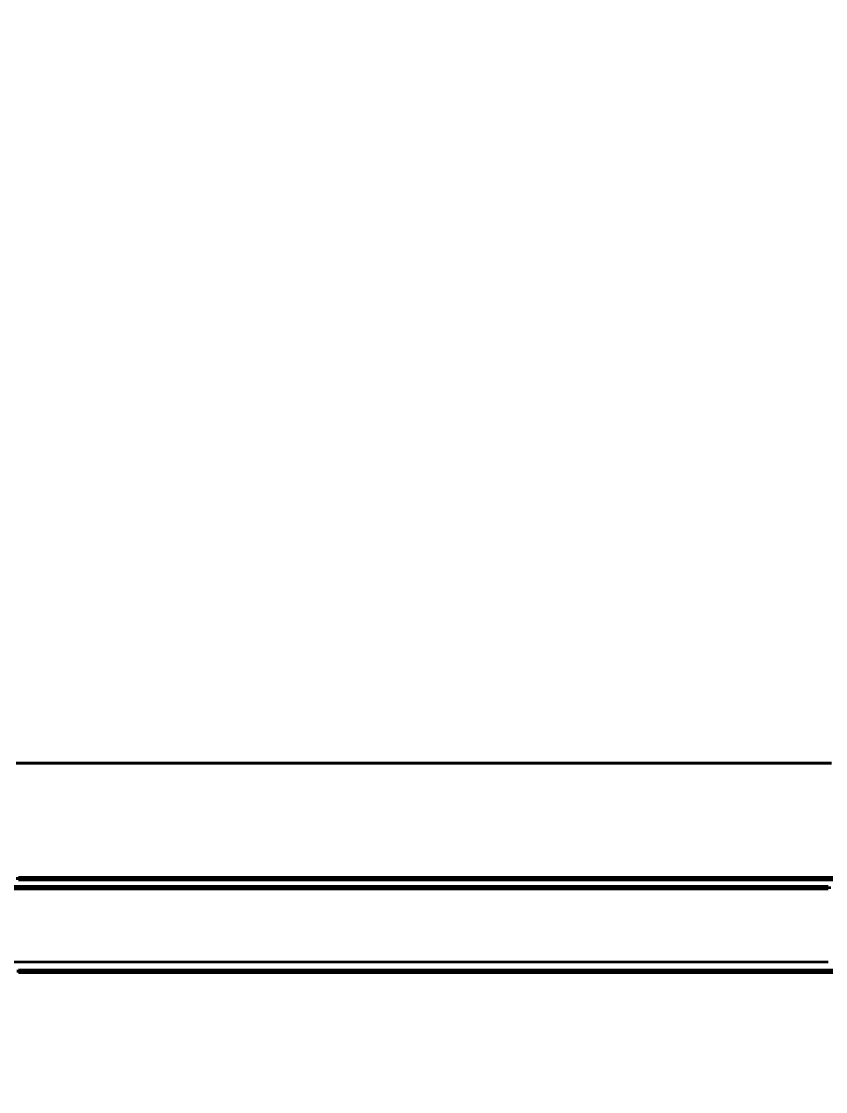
# Model space of a CAD drawing. Header units: millimetres. Extents: x 0 to 1554, y 0 to 420.
# Drawn here: x 94.97 to 111.49, y 169.17 to 191.17 of the extents above; entities that cross this region are included whole.
import ezdxf

# ---------------------------------------------------------------- set-up
doc = ezdxf.new("R2010")
doc.units = ezdxf.units.MM
doc.linetypes.add('IRAM-E-TRAZOS', pattern=[5, 4, -1])
for name, color, linetype, lineweight in [('01-VISIBLE', 7, 'CONTINUOUS', 70), ('02-OCULTA', 4, 'IRAM-E-TRAZOS', 35), ('04-COTA', 3, 'CONTINUOUS', 18)]:
    doc.layers.add(name, color=color, linetype=linetype, lineweight=lineweight)
doc.styles.add('ISO3098', font='isocpeur.ttf')
doc.dimstyles.new('FLAMA-IRAM', dxfattribs={"dimtxt": 3.5, "dimasz": 3.5, "dimexe": 2, "dimexo": 1.5, "dimgap": 1, "dimtad": 1, "dimdec": 1, "dimtxsty": 'ISO3098', "dimblk": 'IRAM_FLECHA', "dimblk1": 'IRAM_FLECHA', "dimblk2": 'IRAM_FLECHA', "dimcen": 2.5, "dimclrd": 256, "dimclre": 256, "dimclrt": 256, "dimazin": 3, "dimtfac": 1, "dimtmove": 0, "dimatfit": 3, "dimlwd": 18, "dimlwe": 18})

# ---------------------------------------------------------------- blocks, each defined once
blk = doc.blocks.new('IRAM_FLECHA')
blk.add_solid([(0, 0), (-1, 0.125), (-1, -0.125)])

msp = doc.modelspace()

# ---------------------------------------------------------------- linework, layer by layer
at = {"layer": '01-VISIBLE'}
for points in [[(94.91, 173.552), (95.105, 173.552), (95.3, 173.552), (95.495, 173.552), (95.69, 173.552), (95.885, 173.552), (96.08, 173.552), (96.275, 173.552), (96.47, 173.552), (96.665, 173.552), (96.86, 173.552), (97.055, 173.552), (97.25, 173.552), (97.445, 173.552), (97.64, 173.552), (97.835, 173.552), (98.03, 173.552), (98.225, 173.552), (98.42, 173.552), (98.615, 173.552), (98.81, 173.552), (99.005, 173.552), (99.2, 173.552), (99.395, 173.552), (99.59, 173.552), (99.785, 173.552), (99.98, 173.552), (100.175, 173.552), (100.37, 173.552), (100.565, 173.552), (100.76, 173.552), (100.955, 173.552), (101.15, 173.552), (101.345, 173.552), (101.54, 173.552), (101.735, 173.552), (101.93, 173.552), (102.125, 173.552), (102.32, 173.552), (102.515, 173.552), (102.71, 173.552), (102.905, 173.552), (103.1, 173.552), (103.295, 173.552), (103.49, 173.552), (103.685, 173.552), (103.88, 173.552), (104.075, 173.552), (104.27, 173.552), (104.465, 173.552), (104.66, 173.552), (104.855, 173.552), (105.05, 173.552), (105.245, 173.552), (105.44, 173.552), (105.635, 173.552), (105.83, 173.552), (106.025, 173.552), (106.22, 173.552), (106.415, 173.552), (106.61, 173.552), (106.805, 173.552), (107, 173.552), (107.195, 173.552), (107.39, 173.552), (107.585, 173.552), (107.78, 173.552), (107.975, 173.552), (108.17, 173.552), (108.365, 173.552), (108.56, 173.552), (108.755, 173.552), (108.95, 173.552), (109.145, 173.552), (109.34, 173.552), (109.535, 173.552), (109.73, 173.552), (109.925, 173.552), (110.12, 173.552), (110.315, 173.552), (110.51, 173.552), (110.705, 173.552), (110.9, 173.552), (111.095, 173.552), (111.29, 173.552), (111.485, 173.552), (111.68, 173.552)], [(111.549, 173.362), (111.356, 173.362), (111.164, 173.362), (110.971, 173.362), (110.779, 173.362), (110.586, 173.362), (110.393, 173.362), (110.201, 173.362), (110.008, 173.362), (109.816, 173.362), (109.623, 173.362), (109.43, 173.362), (109.238, 173.362), (109.045, 173.362), (108.852, 173.362), (108.66, 173.362), (108.467, 173.362), (108.274, 173.362), (108.082, 173.362), (107.889, 173.362), (107.697, 173.362), (107.504, 173.362), (107.311, 173.362), (107.119, 173.362), (106.926, 173.362), (106.733, 173.362), (106.541, 173.362), (106.348, 173.362), (106.156, 173.362), (105.963, 173.362), (105.77, 173.362), (105.578, 173.362), (105.385, 173.362), (105.192, 173.362), (105, 173.362), (104.807, 173.362), (104.615, 173.362), (104.422, 173.362), (104.229, 173.362), (104.037, 173.362), (103.844, 173.362), (103.651, 173.362), (103.459, 173.362), (103.266, 173.362), (103.074, 173.362), (102.881, 173.362), (102.688, 173.362), (102.496, 173.362), (102.303, 173.362), (102.111, 173.362), (101.918, 173.362), (101.725, 173.362), (101.533, 173.362), (101.34, 173.362), (101.147, 173.362), (100.955, 173.362), (100.762, 173.362), (100.569, 173.362), (100.377, 173.362), (100.184, 173.362), (99.992, 173.362), (99.799, 173.362), (99.606, 173.362), (99.414, 173.362), (99.221, 173.362), (99.028, 173.362), (98.836, 173.362), (98.643, 173.362), (98.451, 173.362), (98.258, 173.362), (98.065, 173.362), (97.873, 173.362), (97.68, 173.362), (97.487, 173.362), (97.295, 173.362), (97.102, 173.362), (96.91, 173.362), (96.717, 173.362), (96.524, 173.362), (96.332, 173.362), (96.139, 173.362), (95.947, 173.362), (95.754, 173.362), (95.561, 173.362), (95.369, 173.362), (95.176, 173.362), (94.983, 173.362), (94.791, 173.362)], [(94.91, 171.652), (95.105, 171.652), (95.3, 171.652), (95.495, 171.652), (95.69, 171.652), (95.885, 171.652), (96.08, 171.652), (96.275, 171.652), (96.47, 171.652), (96.665, 171.652), (96.86, 171.652), (97.055, 171.652), (97.25, 171.652), (97.445, 171.652), (97.64, 171.652), (97.835, 171.652), (98.03, 171.652), (98.225, 171.652), (98.42, 171.652), (98.615, 171.652), (98.81, 171.652), (99.005, 171.652), (99.2, 171.652), (99.395, 171.652), (99.59, 171.652), (99.785, 171.652), (99.98, 171.652), (100.175, 171.652), (100.37, 171.652), (100.565, 171.652), (100.76, 171.652), (100.955, 171.652), (101.15, 171.652), (101.345, 171.652), (101.54, 171.652), (101.735, 171.652), (101.93, 171.652), (102.125, 171.652), (102.32, 171.652), (102.515, 171.652), (102.71, 171.652), (102.905, 171.652), (103.1, 171.652), (103.295, 171.652), (103.49, 171.652), (103.685, 171.652), (103.88, 171.652), (104.075, 171.652), (104.27, 171.652), (104.465, 171.652), (104.66, 171.652), (104.855, 171.652), (105.05, 171.652), (105.245, 171.652), (105.44, 171.652), (105.635, 171.652), (105.83, 171.652), (106.025, 171.652), (106.22, 171.652), (106.415, 171.652), (106.61, 171.652), (106.805, 171.652), (107, 171.652), (107.195, 171.652), (107.39, 171.652), (107.585, 171.652), (107.78, 171.652), (107.975, 171.652), (108.17, 171.652), (108.365, 171.652), (108.56, 171.652), (108.755, 171.652), (108.95, 171.652), (109.145, 171.652), (109.34, 171.652), (109.535, 171.652), (109.73, 171.652), (109.925, 171.652), (110.12, 171.652), (110.315, 171.652), (110.51, 171.652), (110.705, 171.652), (110.9, 171.652), (111.095, 171.652), (111.29, 171.652), (111.485, 171.652), (111.68, 171.652)]]:
    msp.add_lwpolyline(points, dxfattribs=at)
at = {"layer": '02-OCULTA'}
for points in [[(111.556, 175.927), (111.37, 175.927), (111.185, 175.927), (110.999, 175.927), (110.814, 175.927), (110.628, 175.927), (110.443, 175.927), (110.257, 175.927), (110.072, 175.927), (109.886, 175.927), (109.701, 175.927), (109.515, 175.927), (109.33, 175.927), (109.144, 175.927), (108.959, 175.927), (108.773, 175.927), (108.588, 175.927), (108.402, 175.927), (108.217, 175.927), (108.031, 175.927), (107.846, 175.927), (107.66, 175.927), (107.475, 175.927), (107.289, 175.927), (107.104, 175.927), (106.918, 175.927), (106.733, 175.927), (106.547, 175.927), (106.362, 175.927), (106.176, 175.927), (105.991, 175.927), (105.805, 175.927), (105.62, 175.927), (105.434, 175.927), (105.249, 175.927), (105.063, 175.927), (104.878, 175.927), (104.692, 175.927), (104.507, 175.927), (104.321, 175.927), (104.136, 175.927), (103.95, 175.927), (103.765, 175.927), (103.579, 175.927), (103.394, 175.927), (103.208, 175.927), (103.023, 175.927), (102.837, 175.927), (102.652, 175.927), (102.466, 175.927), (102.281, 175.927), (102.095, 175.927), (101.91, 175.927), (101.724, 175.927), (101.539, 175.927), (101.353, 175.927), (101.168, 175.927), (100.982, 175.927), (100.797, 175.927), (100.611, 175.927), (100.426, 175.927), (100.24, 175.927), (100.055, 175.927), (99.869, 175.927), (99.684, 175.927), (99.498, 175.927), (99.313, 175.927), (99.127, 175.927), (98.942, 175.927), (98.756, 175.927), (98.571, 175.927), (98.385, 175.927), (98.2, 175.927), (98.014, 175.927), (97.829, 175.927), (97.643, 175.927), (97.458, 175.927), (97.272, 175.927), (97.087, 175.927), (96.901, 175.927), (96.716, 175.927), (96.53, 175.927), (96.345, 175.927), (96.159, 175.927), (95.974, 175.927), (95.788, 175.927), (95.603, 175.927), (95.417, 175.927), (95.232, 175.927), (95.046, 175.927), (94.861, 175.927)], [(94.861, 175.927), (95.046, 175.927), (95.232, 175.927), (95.417, 175.927), (95.603, 175.927), (95.788, 175.927), (95.974, 175.927), (96.159, 175.927), (96.345, 175.927), (96.53, 175.927), (96.716, 175.927), (96.901, 175.927), (97.087, 175.927), (97.272, 175.927), (97.458, 175.927), (97.643, 175.927), (97.829, 175.927), (98.014, 175.927), (98.2, 175.927), (98.385, 175.927), (98.571, 175.927), (98.756, 175.927), (98.942, 175.927), (99.127, 175.927), (99.313, 175.927), (99.498, 175.927), (99.684, 175.927), (99.869, 175.927), (100.055, 175.927), (100.24, 175.927), (100.426, 175.927), (100.611, 175.927), (100.797, 175.927), (100.982, 175.927), (101.168, 175.927), (101.353, 175.927), (101.539, 175.927), (101.724, 175.927), (101.91, 175.927), (102.095, 175.927), (102.281, 175.927), (102.466, 175.927), (102.652, 175.927), (102.837, 175.927), (103.023, 175.927), (103.208, 175.927), (103.394, 175.927), (103.579, 175.927), (103.765, 175.927), (103.95, 175.927), (104.136, 175.927), (104.321, 175.927), (104.507, 175.927), (104.692, 175.927), (104.878, 175.927), (105.063, 175.927), (105.249, 175.927), (105.434, 175.927), (105.62, 175.927), (105.805, 175.927), (105.991, 175.927), (106.176, 175.927), (106.362, 175.927), (106.547, 175.927), (106.733, 175.927), (106.918, 175.927), (107.104, 175.927), (107.289, 175.927), (107.475, 175.927), (107.66, 175.927), (107.846, 175.927), (108.031, 175.927), (108.217, 175.927), (108.402, 175.927), (108.588, 175.927), (108.773, 175.927), (108.959, 175.927), (109.144, 175.927), (109.33, 175.927), (109.515, 175.927), (109.701, 175.927), (109.886, 175.927), (110.072, 175.927), (110.257, 175.927), (110.443, 175.927), (110.628, 175.927), (110.814, 175.927), (110.999, 175.927), (111.185, 175.927), (111.37, 175.927), (111.556, 175.927)], [(111.613, 175.927), (111.423, 175.927), (111.233, 175.927), (111.042, 175.927), (110.852, 175.927), (110.662, 175.927), (110.472, 175.927), (110.281, 175.927), (110.091, 175.927), (109.901, 175.927), (109.711, 175.927), (109.52, 175.927), (109.33, 175.927), (109.14, 175.927), (108.95, 175.927), (108.759, 175.927), (108.569, 175.927), (108.379, 175.927), (108.189, 175.927), (107.998, 175.927), (107.808, 175.927), (107.618, 175.927), (107.428, 175.927), (107.237, 175.927), (107.047, 175.927), (106.857, 175.927), (106.667, 175.927), (106.476, 175.927), (106.286, 175.927), (106.096, 175.927), (105.906, 175.927), (105.715, 175.927), (105.525, 175.927), (105.335, 175.927), (105.145, 175.927), (104.954, 175.927), (104.764, 175.927), (104.574, 175.927), (104.384, 175.927), (104.193, 175.927), (104.003, 175.927), (103.813, 175.927), (103.623, 175.927), (103.432, 175.927), (103.242, 175.927), (103.052, 175.927), (102.862, 175.927), (102.671, 175.927), (102.481, 175.927), (102.291, 175.927), (102.101, 175.927), (101.91, 175.927), (101.72, 175.927), (101.53, 175.927), (101.34, 175.927), (101.149, 175.927), (100.959, 175.927), (100.769, 175.927), (100.579, 175.927), (100.388, 175.927), (100.198, 175.927), (100.008, 175.927), (99.818, 175.927), (99.627, 175.927), (99.437, 175.927), (99.247, 175.927), (99.057, 175.927), (98.867, 175.927), (98.676, 175.927), (98.486, 175.927), (98.296, 175.927), (98.105, 175.927), (97.915, 175.927), (97.725, 175.927), (97.535, 175.927), (97.344, 175.927), (97.154, 175.927), (96.964, 175.927), (96.774, 175.927), (96.583, 175.927), (96.393, 175.927), (96.203, 175.927), (96.013, 175.927), (95.822, 175.927), (95.632, 175.927), (95.442, 175.927), (95.252, 175.927), (95.061, 175.927), (94.871, 175.927)], [(94.871, 175.927), (95.061, 175.927), (95.252, 175.927), (95.442, 175.927), (95.632, 175.927), (95.822, 175.927), (96.013, 175.927), (96.203, 175.927), (96.393, 175.927), (96.583, 175.927), (96.774, 175.927), (96.964, 175.927), (97.154, 175.927), (97.344, 175.927), (97.535, 175.927), (97.725, 175.927), (97.915, 175.927), (98.105, 175.927), (98.296, 175.927), (98.486, 175.927), (98.676, 175.927), (98.867, 175.927), (99.057, 175.927), (99.247, 175.927), (99.437, 175.927), (99.627, 175.927), (99.818, 175.927), (100.008, 175.927), (100.198, 175.927), (100.388, 175.927), (100.579, 175.927), (100.769, 175.927), (100.959, 175.927), (101.149, 175.927), (101.34, 175.927), (101.53, 175.927), (101.72, 175.927), (101.91, 175.927), (102.101, 175.927), (102.291, 175.927), (102.481, 175.927), (102.671, 175.927), (102.862, 175.927), (103.052, 175.927), (103.242, 175.927), (103.432, 175.927), (103.623, 175.927), (103.813, 175.927), (104.003, 175.927), (104.193, 175.927), (104.384, 175.927), (104.574, 175.927), (104.764, 175.927), (104.954, 175.927), (105.145, 175.927), (105.335, 175.927), (105.525, 175.927), (105.715, 175.927), (105.906, 175.927), (106.096, 175.927), (106.286, 175.927), (106.476, 175.927), (106.667, 175.927), (106.857, 175.927), (107.047, 175.927), (107.237, 175.927), (107.428, 175.927), (107.618, 175.927), (107.808, 175.927), (107.998, 175.927), (108.189, 175.927), (108.379, 175.927), (108.569, 175.927), (108.759, 175.927), (108.95, 175.927), (109.14, 175.927), (109.33, 175.927), (109.52, 175.927), (109.711, 175.927), (109.901, 175.927), (110.091, 175.927), (110.281, 175.927), (110.472, 175.927), (110.662, 175.927), (110.852, 175.927), (111.042, 175.927), (111.233, 175.927), (111.423, 175.927), (111.613, 175.927)], [(111.556, 173.552), (111.37, 173.552), (111.185, 173.552), (110.999, 173.552), (110.814, 173.552), (110.628, 173.552), (110.443, 173.552), (110.257, 173.552), (110.072, 173.552), (109.886, 173.552), (109.701, 173.552), (109.515, 173.552), (109.33, 173.552), (109.144, 173.552), (108.959, 173.552), (108.773, 173.552), (108.588, 173.552), (108.402, 173.552), (108.217, 173.552), (108.031, 173.552), (107.846, 173.552), (107.66, 173.552), (107.475, 173.552), (107.289, 173.552), (107.104, 173.552), (106.918, 173.552), (106.733, 173.552), (106.547, 173.552), (106.362, 173.552), (106.176, 173.552), (105.991, 173.552), (105.805, 173.552), (105.62, 173.552), (105.434, 173.552), (105.249, 173.552), (105.063, 173.552), (104.878, 173.552), (104.692, 173.552), (104.507, 173.552), (104.321, 173.552), (104.136, 173.552), (103.95, 173.552), (103.765, 173.552), (103.579, 173.552), (103.394, 173.552), (103.208, 173.552), (103.023, 173.552), (102.837, 173.552), (102.652, 173.552), (102.466, 173.552), (102.281, 173.552), (102.095, 173.552), (101.91, 173.552), (101.724, 173.552), (101.539, 173.552), (101.353, 173.552), (101.168, 173.552), (100.982, 173.552), (100.797, 173.552), (100.611, 173.552), (100.426, 173.552), (100.24, 173.552), (100.055, 173.552), (99.869, 173.552), (99.684, 173.552), (99.498, 173.552), (99.313, 173.552), (99.127, 173.552), (98.942, 173.552), (98.756, 173.552), (98.571, 173.552), (98.385, 173.552), (98.2, 173.552), (98.014, 173.552), (97.829, 173.552), (97.643, 173.552), (97.458, 173.552), (97.272, 173.552), (97.087, 173.552), (96.901, 173.552), (96.716, 173.552), (96.53, 173.552), (96.345, 173.552), (96.159, 173.552), (95.974, 173.552), (95.788, 173.552), (95.603, 173.552), (95.417, 173.552), (95.232, 173.552), (95.046, 173.552), (94.861, 173.552)], [(94.861, 173.552), (95.046, 173.552), (95.232, 173.552), (95.417, 173.552), (95.603, 173.552), (95.788, 173.552), (95.974, 173.552), (96.159, 173.552), (96.345, 173.552), (96.53, 173.552), (96.716, 173.552), (96.901, 173.552), (97.087, 173.552), (97.272, 173.552), (97.458, 173.552), (97.643, 173.552), (97.829, 173.552), (98.014, 173.552), (98.2, 173.552), (98.385, 173.552), (98.571, 173.552), (98.756, 173.552), (98.942, 173.552), (99.127, 173.552), (99.313, 173.552), (99.498, 173.552), (99.684, 173.552), (99.869, 173.552), (100.055, 173.552), (100.24, 173.552), (100.426, 173.552), (100.611, 173.552), (100.797, 173.552), (100.982, 173.552), (101.168, 173.552), (101.353, 173.552), (101.539, 173.552), (101.724, 173.552), (101.91, 173.552), (102.095, 173.552), (102.281, 173.552), (102.466, 173.552), (102.652, 173.552), (102.837, 173.552), (103.023, 173.552), (103.208, 173.552), (103.394, 173.552), (103.579, 173.552), (103.765, 173.552), (103.95, 173.552), (104.136, 173.552), (104.321, 173.552), (104.507, 173.552), (104.692, 173.552), (104.878, 173.552), (105.063, 173.552), (105.249, 173.552), (105.434, 173.552), (105.62, 173.552), (105.805, 173.552), (105.991, 173.552), (106.176, 173.552), (106.362, 173.552), (106.547, 173.552), (106.733, 173.552), (106.918, 173.552), (107.104, 173.552), (107.289, 173.552), (107.475, 173.552), (107.66, 173.552), (107.846, 173.552), (108.031, 173.552), (108.217, 173.552), (108.402, 173.552), (108.588, 173.552), (108.773, 173.552), (108.959, 173.552), (109.144, 173.552), (109.33, 173.552), (109.515, 173.552), (109.701, 173.552), (109.886, 173.552), (110.072, 173.552), (110.257, 173.552), (110.443, 173.552), (110.628, 173.552), (110.814, 173.552), (110.999, 173.552), (111.185, 173.552), (111.37, 173.552), (111.556, 173.552)], [(111.613, 173.552), (111.423, 173.552), (111.233, 173.552), (111.042, 173.552), (110.852, 173.552), (110.662, 173.552), (110.472, 173.552), (110.281, 173.552), (110.091, 173.552), (109.901, 173.552), (109.711, 173.552), (109.52, 173.552), (109.33, 173.552), (109.14, 173.552), (108.95, 173.552), (108.759, 173.552), (108.569, 173.552), (108.379, 173.552), (108.189, 173.552), (107.998, 173.552), (107.808, 173.552), (107.618, 173.552), (107.428, 173.552), (107.237, 173.552), (107.047, 173.552), (106.857, 173.552), (106.667, 173.552), (106.476, 173.552), (106.286, 173.552), (106.096, 173.552), (105.906, 173.552), (105.715, 173.552), (105.525, 173.552), (105.335, 173.552), (105.145, 173.552), (104.954, 173.552), (104.764, 173.552), (104.574, 173.552), (104.384, 173.552), (104.193, 173.552), (104.003, 173.552), (103.813, 173.552), (103.623, 173.552), (103.432, 173.552), (103.242, 173.552), (103.052, 173.552), (102.862, 173.552), (102.671, 173.552), (102.481, 173.552), (102.291, 173.552), (102.101, 173.552), (101.91, 173.552), (101.72, 173.552), (101.53, 173.552), (101.34, 173.552), (101.149, 173.552), (100.959, 173.552), (100.769, 173.552), (100.579, 173.552), (100.388, 173.552), (100.198, 173.552), (100.008, 173.552), (99.818, 173.552), (99.627, 173.552), (99.437, 173.552), (99.247, 173.552), (99.057, 173.552), (98.867, 173.552), (98.676, 173.552), (98.486, 173.552), (98.296, 173.552), (98.105, 173.552), (97.915, 173.552), (97.725, 173.552), (97.535, 173.552), (97.344, 173.552), (97.154, 173.552), (96.964, 173.552), (96.774, 173.552), (96.583, 173.552), (96.393, 173.552), (96.203, 173.552), (96.013, 173.552), (95.822, 173.552), (95.632, 173.552), (95.442, 173.552), (95.252, 173.552), (95.061, 173.552), (94.871, 173.552)], [(94.871, 173.552), (95.061, 173.552), (95.252, 173.552), (95.442, 173.552), (95.632, 173.552), (95.822, 173.552), (96.013, 173.552), (96.203, 173.552), (96.393, 173.552), (96.583, 173.552), (96.774, 173.552), (96.964, 173.552), (97.154, 173.552), (97.344, 173.552), (97.535, 173.552), (97.725, 173.552), (97.915, 173.552), (98.105, 173.552), (98.296, 173.552), (98.486, 173.552), (98.676, 173.552), (98.867, 173.552), (99.057, 173.552), (99.247, 173.552), (99.437, 173.552), (99.627, 173.552), (99.818, 173.552), (100.008, 173.552), (100.198, 173.552), (100.388, 173.552), (100.579, 173.552), (100.769, 173.552), (100.959, 173.552), (101.149, 173.552), (101.34, 173.552), (101.53, 173.552), (101.72, 173.552), (101.91, 173.552), (102.101, 173.552), (102.291, 173.552), (102.481, 173.552), (102.671, 173.552), (102.862, 173.552), (103.052, 173.552), (103.242, 173.552), (103.432, 173.552), (103.623, 173.552), (103.813, 173.552), (104.003, 173.552), (104.193, 173.552), (104.384, 173.552), (104.574, 173.552), (104.764, 173.552), (104.954, 173.552), (105.145, 173.552), (105.335, 173.552), (105.525, 173.552), (105.715, 173.552), (105.906, 173.552), (106.096, 173.552), (106.286, 173.552), (106.476, 173.552), (106.667, 173.552), (106.857, 173.552), (107.047, 173.552), (107.237, 173.552), (107.428, 173.552), (107.618, 173.552), (107.808, 173.552), (107.998, 173.552), (108.189, 173.552), (108.379, 173.552), (108.569, 173.552), (108.759, 173.552), (108.95, 173.552), (109.14, 173.552), (109.33, 173.552), (109.52, 173.552), (109.711, 173.552), (109.901, 173.552), (110.091, 173.552), (110.281, 173.552), (110.472, 173.552), (110.662, 173.552), (110.852, 173.552), (111.042, 173.552), (111.233, 173.552), (111.423, 173.552), (111.613, 173.552)], [(111.613, 173.552), (111.423, 173.552), (111.233, 173.552), (111.042, 173.552), (110.852, 173.552), (110.662, 173.552), (110.472, 173.552), (110.281, 173.552), (110.091, 173.552), (109.901, 173.552), (109.711, 173.552), (109.52, 173.552), (109.33, 173.552), (109.14, 173.552), (108.95, 173.552), (108.759, 173.552), (108.569, 173.552), (108.379, 173.552), (108.189, 173.552), (107.998, 173.552), (107.808, 173.552), (107.618, 173.552), (107.428, 173.552), (107.237, 173.552), (107.047, 173.552), (106.857, 173.552), (106.667, 173.552), (106.476, 173.552), (106.286, 173.552), (106.096, 173.552), (105.906, 173.552), (105.715, 173.552), (105.525, 173.552), (105.335, 173.552), (105.145, 173.552), (104.954, 173.552), (104.764, 173.552), (104.574, 173.552), (104.384, 173.552), (104.193, 173.552), (104.003, 173.552), (103.813, 173.552), (103.623, 173.552), (103.432, 173.552), (103.242, 173.552), (103.052, 173.552), (102.862, 173.552), (102.671, 173.552), (102.481, 173.552), (102.291, 173.552), (102.101, 173.552), (101.91, 173.552), (101.72, 173.552), (101.53, 173.552), (101.34, 173.552), (101.149, 173.552), (100.959, 173.552), (100.769, 173.552), (100.579, 173.552), (100.388, 173.552), (100.198, 173.552), (100.008, 173.552), (99.818, 173.552), (99.627, 173.552), (99.437, 173.552), (99.247, 173.552), (99.057, 173.552), (98.867, 173.552), (98.676, 173.552), (98.486, 173.552), (98.296, 173.552), (98.105, 173.552), (97.915, 173.552), (97.725, 173.552), (97.535, 173.552), (97.344, 173.552), (97.154, 173.552), (96.964, 173.552), (96.774, 173.552), (96.583, 173.552), (96.393, 173.552), (96.203, 173.552), (96.013, 173.552), (95.822, 173.552), (95.632, 173.552), (95.442, 173.552), (95.252, 173.552), (95.061, 173.552), (94.871, 173.552)], [(94.871, 173.552), (95.061, 173.552), (95.252, 173.552), (95.442, 173.552), (95.632, 173.552), (95.822, 173.552), (96.013, 173.552), (96.203, 173.552), (96.393, 173.552), (96.583, 173.552), (96.774, 173.552), (96.964, 173.552), (97.154, 173.552), (97.344, 173.552), (97.535, 173.552), (97.725, 173.552), (97.915, 173.552), (98.105, 173.552), (98.296, 173.552), (98.486, 173.552), (98.676, 173.552), (98.867, 173.552), (99.057, 173.552), (99.247, 173.552), (99.437, 173.552), (99.627, 173.552), (99.818, 173.552), (100.008, 173.552), (100.198, 173.552), (100.388, 173.552), (100.579, 173.552), (100.769, 173.552), (100.959, 173.552), (101.149, 173.552), (101.34, 173.552), (101.53, 173.552), (101.72, 173.552), (101.91, 173.552), (102.101, 173.552), (102.291, 173.552), (102.481, 173.552), (102.671, 173.552), (102.862, 173.552), (103.052, 173.552), (103.242, 173.552), (103.432, 173.552), (103.623, 173.552), (103.813, 173.552), (104.003, 173.552), (104.193, 173.552), (104.384, 173.552), (104.574, 173.552), (104.764, 173.552), (104.954, 173.552), (105.145, 173.552), (105.335, 173.552), (105.525, 173.552), (105.715, 173.552), (105.906, 173.552), (106.096, 173.552), (106.286, 173.552), (106.476, 173.552), (106.667, 173.552), (106.857, 173.552), (107.047, 173.552), (107.237, 173.552), (107.428, 173.552), (107.618, 173.552), (107.808, 173.552), (107.998, 173.552), (108.189, 173.552), (108.379, 173.552), (108.569, 173.552), (108.759, 173.552), (108.95, 173.552), (109.14, 173.552), (109.33, 173.552), (109.52, 173.552), (109.711, 173.552), (109.901, 173.552), (110.091, 173.552), (110.281, 173.552), (110.472, 173.552), (110.662, 173.552), (110.852, 173.552), (111.042, 173.552), (111.233, 173.552), (111.423, 173.552), (111.613, 173.552)], [(111.68, 173.552), (111.485, 173.552), (111.29, 173.552), (111.095, 173.552), (110.9, 173.552), (110.705, 173.552), (110.51, 173.552), (110.315, 173.552), (110.12, 173.552), (109.925, 173.552), (109.73, 173.552), (109.535, 173.552), (109.34, 173.552), (109.145, 173.552), (108.95, 173.552), (108.755, 173.552), (108.56, 173.552), (108.365, 173.552), (108.17, 173.552), (107.975, 173.552), (107.78, 173.552), (107.585, 173.552), (107.39, 173.552), (107.195, 173.552), (107, 173.552), (106.805, 173.552), (106.61, 173.552), (106.415, 173.552), (106.22, 173.552), (106.025, 173.552), (105.83, 173.552), (105.635, 173.552), (105.44, 173.552), (105.245, 173.552), (105.05, 173.552), (104.855, 173.552), (104.66, 173.552), (104.465, 173.552), (104.27, 173.552), (104.075, 173.552), (103.88, 173.552), (103.685, 173.552), (103.49, 173.552), (103.295, 173.552), (103.1, 173.552), (102.905, 173.552), (102.71, 173.552), (102.515, 173.552), (102.32, 173.552), (102.125, 173.552), (101.93, 173.552), (101.735, 173.552), (101.54, 173.552), (101.345, 173.552), (101.15, 173.552), (100.955, 173.552), (100.76, 173.552), (100.565, 173.552), (100.37, 173.552), (100.175, 173.552), (99.98, 173.552), (99.785, 173.552), (99.59, 173.552), (99.395, 173.552), (99.2, 173.552), (99.005, 173.552), (98.81, 173.552), (98.615, 173.552), (98.42, 173.552), (98.225, 173.552), (98.03, 173.552), (97.835, 173.552), (97.64, 173.552), (97.445, 173.552), (97.25, 173.552), (97.055, 173.552), (96.86, 173.552), (96.665, 173.552), (96.47, 173.552), (96.275, 173.552), (96.08, 173.552), (95.885, 173.552), (95.69, 173.552), (95.495, 173.552), (95.3, 173.552), (95.105, 173.552), (94.91, 173.552)], [(111.6, 173.362), (111.41, 173.362), (111.219, 173.362), (111.028, 173.362), (110.838, 173.362), (110.647, 173.362), (110.456, 173.362), (110.265, 173.362), (110.075, 173.362), (109.884, 173.362), (109.693, 173.362), (109.502, 173.362), (109.312, 173.362), (109.121, 173.362), (108.93, 173.362), (108.74, 173.362), (108.549, 173.362), (108.358, 173.362), (108.167, 173.362), (107.977, 173.362), (107.786, 173.362), (107.595, 173.362), (107.404, 173.362), (107.214, 173.362), (107.023, 173.362), (106.832, 173.362), (106.642, 173.362), (106.451, 173.362), (106.26, 173.362), (106.069, 173.362), (105.879, 173.362), (105.688, 173.362), (105.497, 173.362), (105.306, 173.362), (105.116, 173.362), (104.925, 173.362), (104.734, 173.362), (104.544, 173.362), (104.353, 173.362), (104.162, 173.362), (103.971, 173.362), (103.781, 173.362), (103.59, 173.362), (103.399, 173.362), (103.209, 173.362), (103.018, 173.362), (102.827, 173.362), (102.636, 173.362), (102.446, 173.362), (102.255, 173.362), (102.064, 173.362), (101.873, 173.362), (101.683, 173.362), (101.492, 173.362), (101.301, 173.362), (101.111, 173.362), (100.92, 173.362), (100.729, 173.362), (100.538, 173.362), (100.348, 173.362), (100.157, 173.362), (99.966, 173.362), (99.775, 173.362), (99.585, 173.362), (99.394, 173.362), (99.203, 173.362), (99.013, 173.362), (98.822, 173.362), (98.631, 173.362), (98.44, 173.362), (98.25, 173.362), (98.059, 173.362), (97.868, 173.362), (97.677, 173.362), (97.487, 173.362), (97.296, 173.362), (97.105, 173.362), (96.915, 173.362), (96.724, 173.362), (96.533, 173.362), (96.342, 173.362), (96.152, 173.362), (95.961, 173.362), (95.77, 173.362), (95.58, 173.362), (95.389, 173.362), (95.198, 173.362), (95.007, 173.362), (94.817, 173.362)], [(94.791, 171.842), (94.983, 171.842), (95.176, 171.842), (95.369, 171.842), (95.561, 171.842), (95.754, 171.842), (95.947, 171.842), (96.139, 171.842), (96.332, 171.842), (96.524, 171.842), (96.717, 171.842), (96.91, 171.842), (97.102, 171.842), (97.295, 171.842), (97.487, 171.842), (97.68, 171.842), (97.873, 171.842), (98.065, 171.842), (98.258, 171.842), (98.451, 171.842), (98.643, 171.842), (98.836, 171.842), (99.028, 171.842), (99.221, 171.842), (99.414, 171.842), (99.606, 171.842), (99.799, 171.842), (99.992, 171.842), (100.184, 171.842), (100.377, 171.842), (100.569, 171.842), (100.762, 171.842), (100.955, 171.842), (101.147, 171.842), (101.34, 171.842), (101.533, 171.842), (101.725, 171.842), (101.918, 171.842), (102.111, 171.842), (102.303, 171.842), (102.496, 171.842), (102.688, 171.842), (102.881, 171.842), (103.074, 171.842), (103.266, 171.842), (103.459, 171.842), (103.651, 171.842), (103.844, 171.842), (104.037, 171.842), (104.229, 171.842), (104.422, 171.842), (104.615, 171.842), (104.807, 171.842), (105, 171.842), (105.192, 171.842), (105.385, 171.842), (105.578, 171.842), (105.77, 171.842), (105.963, 171.842), (106.156, 171.842), (106.348, 171.842), (106.541, 171.842), (106.733, 171.842), (106.926, 171.842), (107.119, 171.842), (107.311, 171.842), (107.504, 171.842), (107.697, 171.842), (107.889, 171.842), (108.082, 171.842), (108.274, 171.842), (108.467, 171.842), (108.66, 171.842), (108.852, 171.842), (109.045, 171.842), (109.238, 171.842), (109.43, 171.842), (109.623, 171.842), (109.816, 171.842), (110.008, 171.842), (110.201, 171.842), (110.393, 171.842), (110.586, 171.842), (110.779, 171.842), (110.971, 171.842), (111.164, 171.842), (111.356, 171.842), (111.549, 171.842)], [(94.791, 171.842), (94.983, 171.842), (95.176, 171.842), (95.369, 171.842), (95.561, 171.842), (95.754, 171.842), (95.947, 171.842), (96.139, 171.842), (96.332, 171.842), (96.524, 171.842), (96.717, 171.842), (96.91, 171.842), (97.102, 171.842), (97.295, 171.842), (97.487, 171.842), (97.68, 171.842), (97.873, 171.842), (98.065, 171.842), (98.258, 171.842), (98.451, 171.842), (98.643, 171.842), (98.836, 171.842), (99.028, 171.842), (99.221, 171.842), (99.414, 171.842), (99.606, 171.842), (99.799, 171.842), (99.992, 171.842), (100.184, 171.842), (100.377, 171.842), (100.569, 171.842), (100.762, 171.842), (100.955, 171.842), (101.147, 171.842), (101.34, 171.842), (101.533, 171.842), (101.725, 171.842), (101.918, 171.842), (102.111, 171.842), (102.303, 171.842), (102.496, 171.842), (102.688, 171.842), (102.881, 171.842), (103.074, 171.842), (103.266, 171.842), (103.459, 171.842), (103.651, 171.842), (103.844, 171.842), (104.037, 171.842), (104.229, 171.842), (104.422, 171.842), (104.615, 171.842), (104.807, 171.842), (105, 171.842), (105.192, 171.842), (105.385, 171.842), (105.578, 171.842), (105.77, 171.842), (105.963, 171.842), (106.156, 171.842), (106.348, 171.842), (106.541, 171.842), (106.733, 171.842), (106.926, 171.842), (107.119, 171.842), (107.311, 171.842), (107.504, 171.842), (107.697, 171.842), (107.889, 171.842), (108.082, 171.842), (108.274, 171.842), (108.467, 171.842), (108.66, 171.842), (108.852, 171.842), (109.045, 171.842), (109.238, 171.842), (109.43, 171.842), (109.623, 171.842), (109.816, 171.842), (110.008, 171.842), (110.201, 171.842), (110.393, 171.842), (110.586, 171.842), (110.779, 171.842), (110.971, 171.842), (111.164, 171.842), (111.356, 171.842), (111.549, 171.842)], [(111.613, 171.652), (111.423, 171.652), (111.233, 171.652), (111.042, 171.652), (110.852, 171.652), (110.662, 171.652), (110.472, 171.652), (110.281, 171.652), (110.091, 171.652), (109.901, 171.652), (109.711, 171.652), (109.52, 171.652), (109.33, 171.652), (109.14, 171.652), (108.95, 171.652), (108.759, 171.652), (108.569, 171.652), (108.379, 171.652), (108.189, 171.652), (107.998, 171.652), (107.808, 171.652), (107.618, 171.652), (107.428, 171.652), (107.237, 171.652), (107.047, 171.652), (106.857, 171.652), (106.667, 171.652), (106.476, 171.652), (106.286, 171.652), (106.096, 171.652), (105.906, 171.652), (105.715, 171.652), (105.525, 171.652), (105.335, 171.652), (105.145, 171.652), (104.954, 171.652), (104.764, 171.652), (104.574, 171.652), (104.384, 171.652), (104.193, 171.652), (104.003, 171.652), (103.813, 171.652), (103.623, 171.652), (103.432, 171.652), (103.242, 171.652), (103.052, 171.652), (102.862, 171.652), (102.671, 171.652), (102.481, 171.652), (102.291, 171.652), (102.101, 171.652), (101.91, 171.652), (101.72, 171.652), (101.53, 171.652), (101.34, 171.652), (101.149, 171.652), (100.959, 171.652), (100.769, 171.652), (100.579, 171.652), (100.388, 171.652), (100.198, 171.652), (100.008, 171.652), (99.818, 171.652), (99.627, 171.652), (99.437, 171.652), (99.247, 171.652), (99.057, 171.652), (98.867, 171.652), (98.676, 171.652), (98.486, 171.652), (98.296, 171.652), (98.105, 171.652), (97.915, 171.652), (97.725, 171.652), (97.535, 171.652), (97.344, 171.652), (97.154, 171.652), (96.964, 171.652), (96.774, 171.652), (96.583, 171.652), (96.393, 171.652), (96.203, 171.652), (96.013, 171.652), (95.822, 171.652), (95.632, 171.652), (95.442, 171.652), (95.252, 171.652), (95.061, 171.652), (94.871, 171.652)], [(94.871, 171.652), (95.061, 171.652), (95.252, 171.652), (95.442, 171.652), (95.632, 171.652), (95.822, 171.652), (96.013, 171.652), (96.203, 171.652), (96.393, 171.652), (96.583, 171.652), (96.774, 171.652), (96.964, 171.652), (97.154, 171.652), (97.344, 171.652), (97.535, 171.652), (97.725, 171.652), (97.915, 171.652), (98.105, 171.652), (98.296, 171.652), (98.486, 171.652), (98.676, 171.652), (98.867, 171.652), (99.057, 171.652), (99.247, 171.652), (99.437, 171.652), (99.627, 171.652), (99.818, 171.652), (100.008, 171.652), (100.198, 171.652), (100.388, 171.652), (100.579, 171.652), (100.769, 171.652), (100.959, 171.652), (101.149, 171.652), (101.34, 171.652), (101.53, 171.652), (101.72, 171.652), (101.91, 171.652), (102.101, 171.652), (102.291, 171.652), (102.481, 171.652), (102.671, 171.652), (102.862, 171.652), (103.052, 171.652), (103.242, 171.652), (103.432, 171.652), (103.623, 171.652), (103.813, 171.652), (104.003, 171.652), (104.193, 171.652), (104.384, 171.652), (104.574, 171.652), (104.764, 171.652), (104.954, 171.652), (105.145, 171.652), (105.335, 171.652), (105.525, 171.652), (105.715, 171.652), (105.906, 171.652), (106.096, 171.652), (106.286, 171.652), (106.476, 171.652), (106.667, 171.652), (106.857, 171.652), (107.047, 171.652), (107.237, 171.652), (107.428, 171.652), (107.618, 171.652), (107.808, 171.652), (107.998, 171.652), (108.189, 171.652), (108.379, 171.652), (108.569, 171.652), (108.759, 171.652), (108.95, 171.652), (109.14, 171.652), (109.33, 171.652), (109.52, 171.652), (109.711, 171.652), (109.901, 171.652), (110.091, 171.652), (110.281, 171.652), (110.472, 171.652), (110.662, 171.652), (110.852, 171.652), (111.042, 171.652), (111.233, 171.652), (111.423, 171.652), (111.613, 171.652)], [(111.68, 171.652), (111.485, 171.652), (111.29, 171.652), (111.095, 171.652), (110.9, 171.652), (110.705, 171.652), (110.51, 171.652), (110.315, 171.652), (110.12, 171.652), (109.925, 171.652), (109.73, 171.652), (109.535, 171.652), (109.34, 171.652), (109.145, 171.652), (108.95, 171.652), (108.755, 171.652), (108.56, 171.652), (108.365, 171.652), (108.17, 171.652), (107.975, 171.652), (107.78, 171.652), (107.585, 171.652), (107.39, 171.652), (107.195, 171.652), (107, 171.652), (106.805, 171.652), (106.61, 171.652), (106.415, 171.652), (106.22, 171.652), (106.025, 171.652), (105.83, 171.652), (105.635, 171.652), (105.44, 171.652), (105.245, 171.652), (105.05, 171.652), (104.855, 171.652), (104.66, 171.652), (104.465, 171.652), (104.27, 171.652), (104.075, 171.652), (103.88, 171.652), (103.685, 171.652), (103.49, 171.652), (103.295, 171.652), (103.1, 171.652), (102.905, 171.652), (102.71, 171.652), (102.515, 171.652), (102.32, 171.652), (102.125, 171.652), (101.93, 171.652), (101.735, 171.652), (101.54, 171.652), (101.345, 171.652), (101.15, 171.652), (100.955, 171.652), (100.76, 171.652), (100.565, 171.652), (100.37, 171.652), (100.175, 171.652), (99.98, 171.652), (99.785, 171.652), (99.59, 171.652), (99.395, 171.652), (99.2, 171.652), (99.005, 171.652), (98.81, 171.652), (98.615, 171.652), (98.42, 171.652), (98.225, 171.652), (98.03, 171.652), (97.835, 171.652), (97.64, 171.652), (97.445, 171.652), (97.25, 171.652), (97.055, 171.652), (96.86, 171.652), (96.665, 171.652), (96.47, 171.652), (96.275, 171.652), (96.08, 171.652), (95.885, 171.652), (95.69, 171.652), (95.495, 171.652), (95.3, 171.652), (95.105, 171.652), (94.91, 171.652)]]:
    msp.add_lwpolyline(points, dxfattribs=at)

# ---------------------------------------------------------------- dimensions: what is measured, and where the dimension line sits
at = {"layer": '04-COTA'}
msp.add_linear_dim(base=(59.75, 147.972), p1=(77.75, 147.972), p2=(107.95, 342.028), angle=90, text='<>±2', dimstyle='FLAMA-IRAM', override={"dimlfac": 5}, dxfattribs=at).render()

doc.saveas('drawing.dxf')
